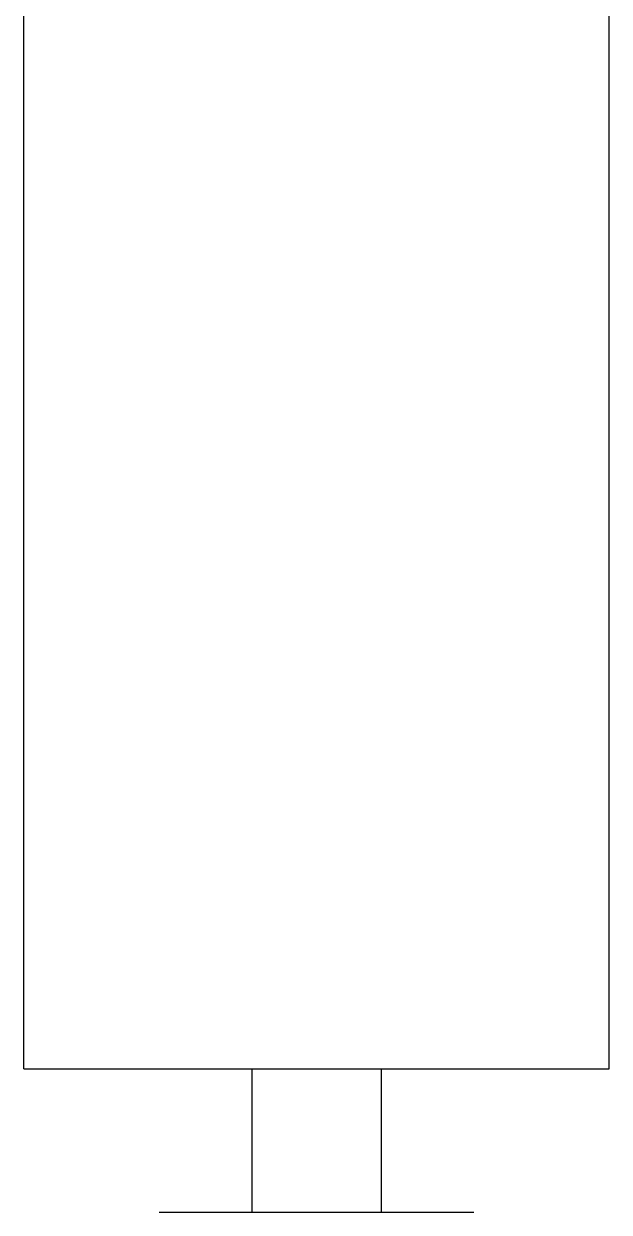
# Model space of a CAD drawing. Header units: millimetres. Extents: x 553637 to 584936, y 5008 to 53898.
# Drawn here: x 562371.2 to 562464.4, y 32844.9 to 33034.1 of the extents above; entities that cross this region are included whole.
import ezdxf

# ---------------------------------------------------------------- set-up
doc = ezdxf.new("R2010")
doc.units = ezdxf.units.MM
doc.header["$LTSCALE"] = 10
doc.header["$MEASUREMENT"] = 0
doc.layers.add('2', color=2, linetype='Continuous')

msp = doc.modelspace()

# ---------------------------------------------------------------- linework, layer by layer
at = {"layer": '2'}
for p, q in [((562371.22, 32867.7), (562371.22, 33064.1)), ((562464.36, 32867.7), (562464.36, 33064.1)), ((562371.22, 32867.7), (562464.36, 32867.7)), ((562407.48, 32867.7), (562407.48, 32844.88)), ((562428.1, 32867.7), (562428.1, 32844.88)), ((562392.77, 32844.88), (562442.82, 32844.88))]:
    msp.add_line(p, q, dxfattribs=at)

doc.saveas('drawing.dxf')
